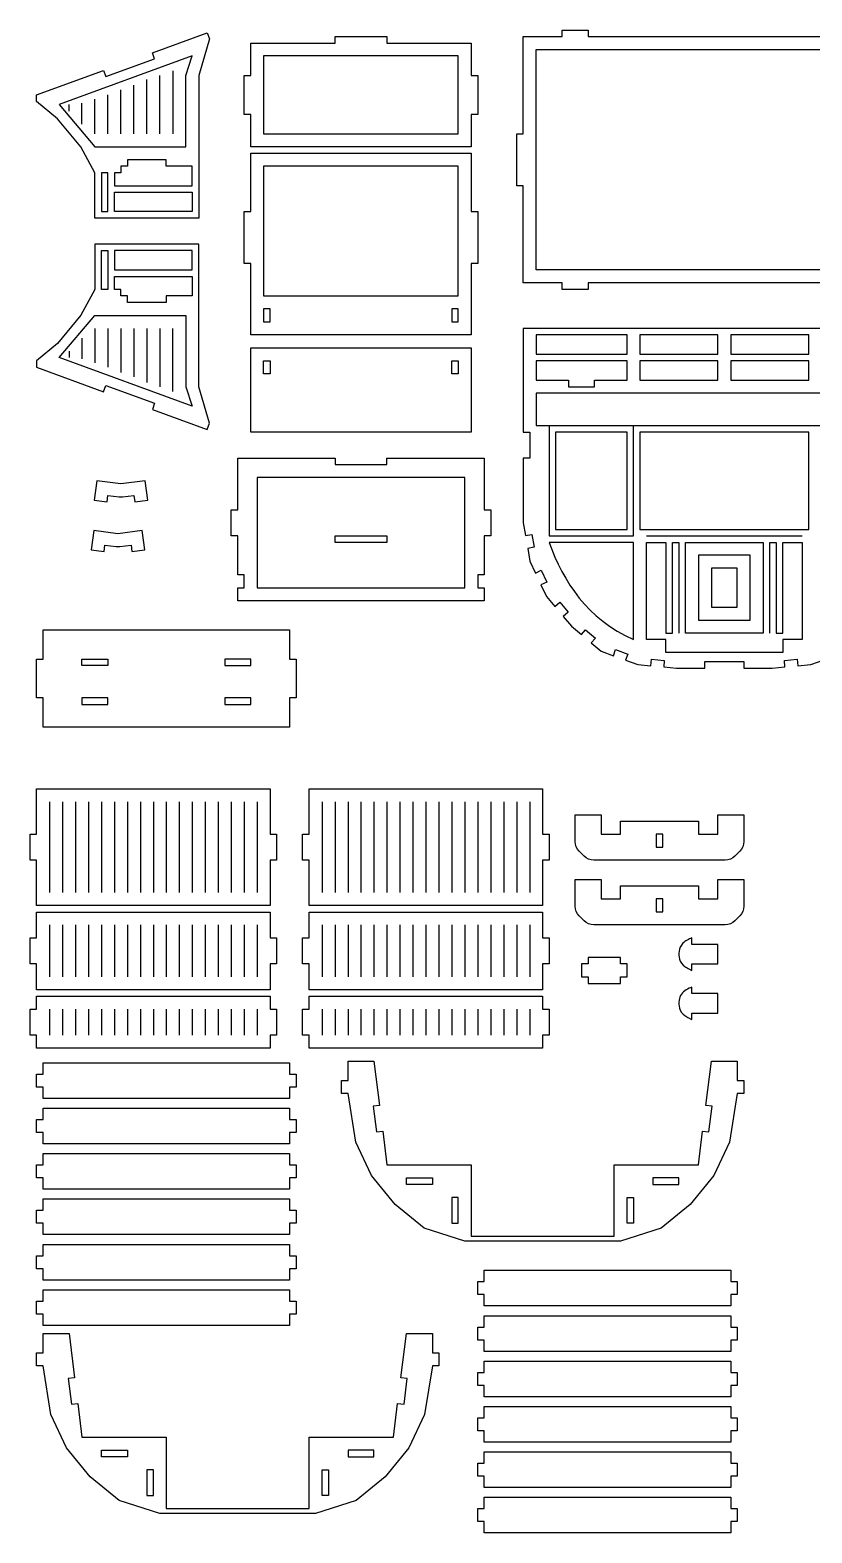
# Model space of a CAD drawing. Extents: x -2647 to 653, y -1913 to 868.
# Drawn here: x -2647 to -1201, y -1913 to 868 of the extents above; entities that cross this region are included whole.
import ezdxf

# ---------------------------------------------------------------- set-up
doc = ezdxf.new("R2010")
doc.units = 0
doc.header["$MEASUREMENT"] = 0
doc.layers.get('0').update_dxf_attribs({"linetype": 'CONTINUOUS'})
doc.layers.add('ENGRAVE', color=1, linetype='CONTINUOUS')

msp = doc.modelspace()

# ---------------------------------------------------------------- linework, layer by layer
for points in [[(-2527.4, 520.3), (-2527.4, 604.3), (-2553.7, 652.1), (-2596.5, 704), (-2635.4, 736.3), (-2635.4, 748.3), (-2511.4, 793.4), (-2507.3, 782.2), (-2417, 815), (-2421.2, 826.3), (-2319.7, 863.2), (-2315.6, 851.9), (-2335.4, 784.3), (-2335.4, 520.3)], [(-2239.4, 652.3), (-2239.4, 712.3), (-2251.4, 712.3), (-2251.4, 784.3), (-2239.4, 784.3), (-2239.4, 844.3), (-2083.4, 844.3), (-2083.4, 856.3), (-1987.4, 856.3), (-1987.4, 844.3), (-1831.4, 844.3), (-1831.4, 784.3), (-1819.4, 784.3), (-1819.4, 712.3), (-1831.4, 712.3), (-1831.4, 652.3)], [(-2239.4, 304.3), (-2239.4, 436.3), (-2251.4, 436.3), (-2251.4, 532.3), (-2239.4, 532.3), (-2239.4, 640.3), (-1831.4, 640.3), (-1831.4, 532.3), (-1819.4, 532.3), (-1819.4, 436.3), (-1831.4, 436.3), (-1831.4, 304.3)], [(-2347.4, 580.3), (-2347.4, 616.3), (-2395.4, 616.3), (-2395.4, 628.3), (-2467.4, 628.3), (-2467.4, 616.3), (-2479.4, 616.3), (-2479.4, 604.3), (-2491.4, 604.3), (-2491.4, 580.3)], [(-2515.4, 604.3), (-2515.4, 532.3), (-2503.4, 532.3), (-2503.4, 604.3)], [(-2491.4, 532.3), (-2491.4, 568.3), (-2347.4, 568.3), (-2347.4, 532.3)], [(-2527.4, 472.3), (-2527.4, 388.3), (-2553.7, 340.4), (-2596.5, 288.5), (-2635.4, 256.3), (-2635.4, 244.3), (-2511.4, 199.1), (-2507.3, 210.4), (-2417, 177.6), (-2421.2, 166.3), (-2319.7, 129.4), (-2315.6, 140.6), (-2335.4, 208.3), (-2335.4, 472.3)], [(-2515.4, 388.3), (-2515.4, 460.3), (-2503.4, 460.3), (-2503.4, 388.3)], [(-2491.4, 460.3), (-2491.4, 424.3), (-2347.4, 424.3), (-2347.4, 460.3)], [(-2347.4, 412.3), (-2347.4, 376.3), (-2395.4, 376.3), (-2395.4, 364.3), (-2467.4, 364.3), (-2467.4, 376.3), (-2479.4, 376.3), (-2479.4, 388.3), (-2491.4, 388.3), (-2491.4, 412.3)], [(-2215.4, 328.3), (-2203.4, 328.3), (-2203.4, 352.3), (-2215.4, 352.3)], [(-1867.4, 352.3), (-1867.4, 328.3), (-1855.4, 328.3), (-1855.4, 352.3)], [(-2239.4, 124.3), (-2239.4, 280.3), (-1831.4, 280.3), (-1831.4, 124.3)], [(-1543.4, 268.3), (-1543.4, 304.3), (-1711.4, 304.3), (-1711.4, 268.3)], [(-1375.4, 268.3), (-1375.4, 304.3), (-1519.4, 304.3), (-1519.4, 268.3)], [(-1207.4, 268.3), (-1207.4, 304.3), (-1351.4, 304.3), (-1351.4, 268.3)], [(-2215.4, 232.3), (-2215.4, 256.3), (-2203.4, 256.3), (-2203.4, 232.3)], [(-1867.4, 232.3), (-1867.4, 256.3), (-1855.4, 256.3), (-1855.4, 232.3)], [(-1711.4, 256.3), (-1711.4, 220.3), (-1651.4, 220.3), (-1651.4, 208.3), (-1603.4, 208.3), (-1603.4, 220.3), (-1543.4, 220.3), (-1543.4, 256.3)], [(-1519.4, 256.3), (-1519.4, 220.3), (-1375.4, 220.3), (-1375.4, 256.3)], [(-1351.4, 256.3), (-1351.4, 220.3), (-1207.4, 220.3), (-1207.4, 256.3)], [(-1675.4, 124.3), (-1675.4, -55.7), (-1543.4, -55.7), (-1543.4, 124.3)], [(-1519.4, 124.3), (-1519.4, -55.7), (-1207.4, -55.7), (-1207.4, 124.3)], [(-2263.4, -187.7), (-2263.4, -163.7), (-2251.4, -163.7), (-2251.4, -139.7), (-2263.4, -139.7), (-2263.4, -67.7), (-2275.4, -67.7), (-2275.4, -19.7), (-2263.4, -19.7), (-2263.4, 76.3), (-2083.4, 76.3), (-2083.4, 64.3), (-1987.4, 64.3), (-1987.4, 76.3), (-1807.4, 76.3), (-1807.4, -19.7), (-1795.4, -19.7), (-1795.4, -67.7), (-1807.4, -67.7), (-1807.4, -139.7), (-1819.4, -139.7), (-1819.4, -163.7), (-1807.4, -163.7), (-1807.4, -187.7)], [(-2476.2, 4.5), (-2455.2, 7.3), (-2453.6, -4.6), (-2429.8, -1.5), (-2434.5, 34.2), (-2479.4, 28.3), (-2524.2, 34.2), (-2528.9, -1.5), (-2505.1, -4.6), (-2503.5, 7.3), (-2482.5, 4.5)], [(-2481.7, -87.6), (-2460.7, -84.9), (-2459.1, -96.8), (-2435.3, -93.6), (-2440, -58), (-2484.8, -63.9), (-2529.6, -58), (-2534.3, -93.6), (-2510.6, -96.8), (-2509, -84.9), (-2488, -87.6)], [(-2083.4, -79.7), (-2083.4, -67.7), (-1987.4, -67.7), (-1987.4, -79.7)], [(-2623.4, -421.7), (-2623.4, -367.7), (-2635.4, -367.7), (-2635.4, -295.7), (-2623.4, -295.7), (-2623.4, -241.7), (-2167.4, -241.7), (-2167.4, -295.7), (-2155.4, -295.7), (-2155.4, -367.7), (-2167.4, -367.7), (-2167.4, -421.7)], [(-2551.4, -307.7), (-2551.4, -295.7), (-2503.4, -295.7), (-2503.4, -307.7)], [(-2287.4, -295.7), (-2287.4, -307.7), (-2239.4, -307.7), (-2239.4, -295.7)], [(-2551.4, -367.7), (-2551.4, -379.7), (-2503.4, -379.7), (-2503.4, -367.7)], [(-2287.4, -367.7), (-2287.4, -379.7), (-2239.4, -379.7), (-2239.4, -367.7)], [(-2635.4, -751.7), (-2635.4, -667.7), (-2647.4, -667.7), (-2647.4, -619.7), (-2635.4, -619.7), (-2635.4, -535.7), (-2203.4, -535.7), (-2203.4, -619.7), (-2191.4, -619.7), (-2191.4, -667.7), (-2203.4, -667.7), (-2203.4, -751.7)], [(-2131.4, -751.7), (-2131.4, -667.7), (-2143.4, -667.7), (-2143.4, -619.7), (-2131.4, -619.7), (-2131.4, -535.7), (-1699.4, -535.7), (-1699.4, -619.7), (-1687.4, -619.7), (-1687.4, -667.7), (-1699.4, -667.7), (-1699.4, -751.7)], [(-1489.4, -619.7), (-1489.4, -643.7), (-1477.4, -643.7), (-1477.4, -619.7)], [(-1489.4, -739.5), (-1489.4, -763.5), (-1477.4, -763.5), (-1477.4, -739.5)], [(-2635.4, -907.7), (-2635.4, -859.7), (-2647.4, -859.7), (-2647.4, -811.7), (-2635.4, -811.7), (-2635.4, -763.7), (-2203.4, -763.7), (-2203.4, -811.7), (-2191.4, -811.7), (-2191.4, -859.7), (-2203.4, -859.7), (-2203.4, -907.7)], [(-2131.4, -907.7), (-2131.4, -859.7), (-2143.4, -859.7), (-2143.4, -811.7), (-2131.4, -811.7), (-2131.4, -763.7), (-1699.4, -763.7), (-1699.4, -811.7), (-1687.4, -811.7), (-1687.4, -859.7), (-1699.4, -859.7), (-1699.4, -907.7)], [(-1615.4, -847.7), (-1615.4, -859.7), (-1627.4, -859.7), (-1627.4, -883.7), (-1615.4, -883.7), (-1615.4, -895.7), (-1555.4, -895.7), (-1555.4, -883.7), (-1543.4, -883.7), (-1543.4, -859.7), (-1555.4, -859.7), (-1555.4, -847.7)], [(-2635.4, -1015.7), (-2635.4, -991.7), (-2647.4, -991.7), (-2647.4, -943.7), (-2635.4, -943.7), (-2635.4, -919.7), (-2203.4, -919.7), (-2203.4, -943.7), (-2191.4, -943.7), (-2191.4, -991.7), (-2203.4, -991.7), (-2203.4, -1015.7)], [(-2131.4, -1015.7), (-2131.4, -991.7), (-2143.4, -991.7), (-2143.4, -943.7), (-2131.4, -943.7), (-2131.4, -919.7), (-1699.4, -919.7), (-1699.4, -943.7), (-1687.4, -943.7), (-1687.4, -991.7), (-1699.4, -991.7), (-1699.4, -1015.7)], [(-2623.4, -1108.7), (-2623.4, -1087.7), (-2635.4, -1087.7), (-2635.4, -1063.7), (-2623.4, -1063.7), (-2623.4, -1042.7), (-2167.4, -1042.7), (-2167.4, -1063.7), (-2155.4, -1063.7), (-2155.4, -1087.7), (-2167.4, -1087.7), (-2167.4, -1108.7)], [(-1555.4, -1372.7), (-1843.4, -1372.7), (-1918.6, -1348.7), (-1972.1, -1305), (-2016, -1251.5), (-2044.7, -1189.7), (-2059.4, -1099.7), (-2071.4, -1099.7), (-2071.4, -1075.7), (-2059.4, -1075.7), (-2059.4, -1039.7), (-2011.4, -1039.7), (-2001.1, -1121.6), (-2013, -1123.1), (-2007, -1170.7), (-1995.1, -1169.2), (-1987.4, -1231.7), (-1831.4, -1231.7), (-1831.4, -1363.7), (-1567.4, -1363.7), (-1567.4, -1231.7), (-1411.4, -1231.7), (-1403.7, -1169.2), (-1391.8, -1170.7), (-1385.8, -1123.1), (-1397.7, -1121.6), (-1387.4, -1039.7), (-1339.4, -1039.7), (-1339.4, -1075.7), (-1327.4, -1075.7), (-1327.4, -1099.7), (-1339.4, -1099.7), (-1354.1, -1189.7), (-1382.9, -1251.5), (-1426.7, -1305), (-1480.2, -1348.7)], [(-2623.4, -1192.7), (-2623.4, -1171.7), (-2635.4, -1171.7), (-2635.4, -1147.7), (-2623.4, -1147.7), (-2623.4, -1126.7), (-2167.4, -1126.7), (-2167.4, -1147.7), (-2155.4, -1147.7), (-2155.4, -1171.7), (-2167.4, -1171.7), (-2167.4, -1192.7)], [(-2623.4, -1276.7), (-2623.4, -1255.7), (-2635.4, -1255.7), (-2635.4, -1231.7), (-2623.4, -1231.7), (-2623.4, -1210.7), (-2167.4, -1210.7), (-2167.4, -1231.7), (-2155.4, -1231.7), (-2155.4, -1255.7), (-2167.4, -1255.7), (-2167.4, -1276.7)], [(-1951.4, -1255.7), (-1903.4, -1255.7), (-1903.4, -1267.7), (-1951.4, -1267.7)], [(-1447.4, -1255.7), (-1495.4, -1255.7), (-1495.4, -1267.7), (-1447.4, -1267.7)], [(-2623.4, -1360.7), (-2623.4, -1339.7), (-2635.4, -1339.7), (-2635.4, -1315.7), (-2623.4, -1315.7), (-2623.4, -1294.7), (-2167.4, -1294.7), (-2167.4, -1315.7), (-2155.4, -1315.7), (-2155.4, -1339.7), (-2167.4, -1339.7), (-2167.4, -1360.7)], [(-1855.4, -1291.7), (-1867.4, -1291.7), (-1867.4, -1339.7), (-1855.4, -1339.7)], [(-1543.4, -1291.7), (-1531.4, -1291.7), (-1531.4, -1339.7), (-1543.4, -1339.7)], [(-2623.4, -1444.7), (-2623.4, -1423.7), (-2635.4, -1423.7), (-2635.4, -1399.7), (-2623.4, -1399.7), (-2623.4, -1378.7), (-2167.4, -1378.7), (-2167.4, -1399.7), (-2155.4, -1399.7), (-2155.4, -1423.7), (-2167.4, -1423.7), (-2167.4, -1444.7)], [(-1807.4, -1492.7), (-1807.4, -1471.7), (-1819.4, -1471.7), (-1819.4, -1447.7), (-1807.4, -1447.7), (-1807.4, -1426.7), (-1351.4, -1426.7), (-1351.4, -1447.7), (-1339.4, -1447.7), (-1339.4, -1471.7), (-1351.4, -1471.7), (-1351.4, -1492.7)], [(-2623.4, -1528.7), (-2623.4, -1507.7), (-2635.4, -1507.7), (-2635.4, -1483.7), (-2623.4, -1483.7), (-2623.4, -1462.7), (-2167.4, -1462.7), (-2167.4, -1483.7), (-2155.4, -1483.7), (-2155.4, -1507.7), (-2167.4, -1507.7), (-2167.4, -1528.7)], [(-1807.4, -1576.7), (-1807.4, -1555.7), (-1819.4, -1555.7), (-1819.4, -1531.7), (-1807.4, -1531.7), (-1807.4, -1510.7), (-1351.4, -1510.7), (-1351.4, -1531.7), (-1339.4, -1531.7), (-1339.4, -1555.7), (-1351.4, -1555.7), (-1351.4, -1576.7)], [(-2119.4, -1876.7), (-2407.4, -1876.7), (-2482.6, -1852.7), (-2536.1, -1809), (-2580, -1755.5), (-2608.7, -1693.7), (-2623.4, -1603.7), (-2635.4, -1603.7), (-2635.4, -1579.7), (-2623.4, -1579.7), (-2623.4, -1543.7), (-2575.4, -1543.7), (-2565.1, -1625.6), (-2577, -1627.1), (-2571, -1674.7), (-2559.1, -1673.2), (-2551.4, -1735.7), (-2395.4, -1735.7), (-2395.4, -1867.7), (-2131.4, -1867.7), (-2131.4, -1735.7), (-1975.4, -1735.7), (-1967.7, -1673.2), (-1955.8, -1674.7), (-1949.8, -1627.1), (-1961.7, -1625.6), (-1951.4, -1543.7), (-1903.4, -1543.7), (-1903.4, -1579.7), (-1891.4, -1579.7), (-1891.4, -1603.7), (-1903.4, -1603.7), (-1918.1, -1693.7), (-1946.9, -1755.5), (-1990.7, -1809), (-2044.2, -1852.7)], [(-1807.4, -1660.7), (-1807.4, -1639.7), (-1819.4, -1639.7), (-1819.4, -1615.7), (-1807.4, -1615.7), (-1807.4, -1594.7), (-1351.4, -1594.7), (-1351.4, -1615.7), (-1339.4, -1615.7), (-1339.4, -1639.7), (-1351.4, -1639.7), (-1351.4, -1660.7)], [(-1807.4, -1744.7), (-1807.4, -1723.7), (-1819.4, -1723.7), (-1819.4, -1699.7), (-1807.4, -1699.7), (-1807.4, -1678.7), (-1351.4, -1678.7), (-1351.4, -1699.7), (-1339.4, -1699.7), (-1339.4, -1723.7), (-1351.4, -1723.7), (-1351.4, -1744.7)], [(-2515.4, -1759.7), (-2467.4, -1759.7), (-2467.4, -1771.7), (-2515.4, -1771.7)], [(-2011.4, -1759.7), (-2059.4, -1759.7), (-2059.4, -1771.7), (-2011.4, -1771.7)], [(-1807.4, -1828.7), (-1807.4, -1807.7), (-1819.4, -1807.7), (-1819.4, -1783.7), (-1807.4, -1783.7), (-1807.4, -1762.7), (-1351.4, -1762.7), (-1351.4, -1783.7), (-1339.4, -1783.7), (-1339.4, -1807.7), (-1351.4, -1807.7), (-1351.4, -1828.7)], [(-2419.4, -1795.7), (-2431.4, -1795.7), (-2431.4, -1843.7), (-2419.4, -1843.7)], [(-2107.4, -1795.7), (-2095.4, -1795.7), (-2095.4, -1843.7), (-2107.4, -1843.7)], [(-1807.4, -1912.7), (-1807.4, -1891.7), (-1819.4, -1891.7), (-1819.4, -1867.7), (-1807.4, -1867.7), (-1807.4, -1846.7), (-1351.4, -1846.7), (-1351.4, -1867.7), (-1339.4, -1867.7), (-1339.4, -1891.7), (-1351.4, -1891.7), (-1351.4, -1912.7)]]:
    msp.add_lwpolyline(points, close=True)
for points in [[(-1135.4, 400.3), (-1615.4, 400.3), (-1615.4, 388.3), (-1663.4, 388.3), (-1663.4, 400.3), (-1735.4, 400.3), (-1735.4, 580.3), (-1747.4, 580.3), (-1747.4, 676.3), (-1735.4, 676.3), (-1735.4, 856.3), (-1663.4, 856.3), (-1663.4, 868.3), (-1615.4, 868.3), (-1615.4, 856.3), (-1135.4, 856.3)], [(-991.4, 316.3), (-1735.4, 316.3), (-1735.4, 124.3), (-1723.4, 124.3), (-1723.4, 76.3), (-1735.4, 76.3), (-1735.4, -43.7), (-1731.2, -67.3), (-1719.4, -65.3), (-1715.2, -88.9), (-1727.1, -91), (-1722.9, -114.6), (-1712.8, -136.4), (-1701.9, -131.3), (-1691.7, -153.1), (-1702.6, -158.1), (-1692.5, -179.9), (-1677, -198.3), (-1667.8, -190.6), (-1652.4, -208.9), (-1661.6, -216.6), (-1646.2, -235), (-1627.8, -250.5), (-1620.1, -241.3), (-1601.7, -256.7), (-1609.4, -265.9), (-1591, -281.3), (-1568.5, -289.5), (-1564.4, -278.2), (-1541.8, -286.5), (-1545.9, -297.7), (-1523.4, -305.9), (-1499.5, -308), (-1498.4, -296.1), (-1474.5, -298.2), (-1475.5, -310.1), (-1451.6, -312.2), (-1399.4, -312.2), (-1399.4, -300.2), (-1327.4, -300.2), (-1327.4, -312.2), (-1275.2, -312.2), (-1251.3, -310.1), (-1252.3, -298.2), (-1228.4, -296.1), (-1227.4, -308), (-1203.4, -305.9), (-1180.9, -297.7)]]:
    msp.add_lwpolyline(points)
for points in [[(-1639.4, -583.7), (-1591.4, -583.7), (-1591.4, -619.7), (-1555.4, -619.7), (-1555.4, -595.7), (-1411.4, -595.7), (-1411.4, -619.7), (-1375.4, -619.7), (-1375.4, -583.7), (-1327.4, -583.7), (-1327.4, -633.1, -0.198916), (-1334.9, -651.2), (-1343.9, -660.2, -0.198915), (-1362, -667.7), (-1604.8, -667.7, -0.198915), (-1622.9, -660.2), (-1631.9, -651.2, -0.198914), (-1639.4, -633.1)], [(-1639.4, -703.5), (-1591.4, -703.5), (-1591.4, -739.5), (-1555.4, -739.5), (-1555.4, -715.5), (-1411.4, -715.5), (-1411.4, -739.5), (-1375.4, -739.5), (-1375.4, -703.5), (-1327.4, -703.5), (-1327.4, -752.9, -0.198917), (-1334.9, -771), (-1343.9, -780, -0.198915), (-1362, -787.5), (-1604.8, -787.5, -0.198916), (-1622.9, -780), (-1631.9, -771, -0.198914), (-1639.4, -752.9)], [(-1423.4, -811.7, 0.021616), (-1432.1, -815.8, 0.08231), (-1440.5, -822, 0.158207), (-1446.9, -836.1, 0.097463), (-1446.3, -850.7, 0.177471), (-1436.4, -864.7, 0.02745), (-1432.3, -867.3, 0.020909), (-1423.4, -871.7), (-1423.4, -859.7), (-1375.4, -859.7), (-1375.4, -823.7), (-1423.4, -823.7)], [(-1423.4, -902.6, 0.030229), (-1433.9, -907.6, 0.112837), (-1442.9, -915.9, 0.118473), (-1446.9, -927, 0.097463), (-1446.3, -941.5, 0.17747), (-1436.4, -955.5, 0.041119), (-1429.4, -959.7, 0.013939), (-1423.4, -962.6), (-1423.4, -950.6), (-1375.4, -950.6), (-1375.4, -914.6), (-1423.4, -914.6)]]:
    msp.add_lwpolyline(points, format="xyb", close=True)
at = {"layer": 'ENGRAVE'}
for points in [[(-2359.4, 652.3), (-2359.4, 784.3), (-2347.4, 820.3), (-2593.4, 730.3), (-2527.4, 652.3)], [(-1855.4, 820.3), (-2215.4, 820.3), (-2215.4, 676.3), (-1855.4, 676.3)], [(-1711.4, 424.3), (-1711.4, 832.3), (-1039.4, 832.3), (-1039.4, 424.3)], [(-1855.4, 616.3), (-2215.4, 616.3), (-2215.4, 376.3), (-1855.4, 376.3)], [(-2359.4, 340.3), (-2359.4, 208.3), (-2347.4, 172.3), (-2593.4, 262.3), (-2527.4, 340.3)], [(-1015.4, 196.3), (-1711.4, 196.3), (-1711.4, 136.3), (-1015.4, 136.3)], [(-1843.4, 40.3), (-2227.4, 40.3), (-2227.4, -163.7), (-1843.4, -163.7)], [(-1687.4, -79.7), (-1676.6, -107), (-1670.5, -120.3), (-1663.9, -133.4), (-1656.8, -146.2), (-1649.1, -158.7), (-1640.7, -170.9), (-1631.7, -182.7), (-1622.1, -194.1), (-1611.6, -205), (-1600.4, -215.5), (-1588.4, -225.5), (-1575.6, -234.9), (-1561.8, -243.8), (-1547.1, -252.1), (-1531.4, -259.7), (-1531.4, -79.7)], [(-1435.4, -79.7), (-1291.4, -79.7), (-1291.4, -247.7), (-1435.4, -247.7)], [(-1411.4, -103.7), (-1411.4, -223.7), (-1315.4, -223.7), (-1315.4, -103.7)], [(-1387.4, -127.7), (-1387.4, -199.7), (-1339.4, -199.7), (-1339.4, -127.7)]]:
    msp.add_lwpolyline(points, close=True, dxfattribs=at)
for points in [[(-2407.4, 676.3), (-2407.4, 784.3)], [(-2383.4, 792.9), (-2383.4, 676.3)], [(-2479.4, 676.3), (-2479.4, 757.7)], [(-2455.4, 676.3), (-2455.4, 766.3)], [(-2431.4, 676.3), (-2431.4, 776.5)], [(-2575.4, 718.3), (-2575.4, 730.3)], [(-2551.4, 694.3), (-2551.4, 732.8)], [(-2527.4, 676.3), (-2527.4, 740.3)], [(-2503.4, 676.3), (-2503.4, 748.3)], [(-2527.4, 316.3), (-2527.4, 252.2)], [(-2503.4, 316.3), (-2503.4, 244.3)], [(-2479.4, 316.3), (-2479.4, 234.9)], [(-2455.4, 316.3), (-2455.4, 226.3)], [(-2431.4, 316.3), (-2431.4, 216.1)], [(-2407.4, 316.3), (-2407.4, 208.3)], [(-2383.4, 199.7), (-2383.4, 316.3)], [(-2551.4, 298.3), (-2551.4, 259.8)], [(-2575.4, 274.3), (-2575.4, 262.3)], [(-1687.4, 136.3), (-1687.4, -67.7), (-1531.4, -67.7), (-1531.4, 136.3)], [(-1507.4, -67.7), (-1219.4, -67.7)], [(-1279.4, -247.7), (-1279.4, -79.7), (-1267.4, -79.7), (-1267.4, -247.7), (-1255.4, -247.7), (-1255.4, -79.7), (-1219.4, -79.7), (-1219.4, -259.7), (-1255.4, -259.7), (-1255.4, -283.7), (-1471.4, -283.7), (-1471.4, -259.7), (-1507.4, -259.7), (-1507.4, -79.7), (-1471.4, -79.7), (-1471.4, -247.7), (-1459.4, -247.7), (-1459.4, -79.7), (-1447.4, -79.7), (-1447.4, -247.7)], [(-2611.4, -559.7), (-2611.4, -727.7)], [(-2587.4, -559.7), (-2587.4, -727.7)], [(-2563.4, -559.7), (-2563.4, -727.7)], [(-2539.4, -559.7), (-2539.4, -727.7)], [(-2515.4, -559.7), (-2515.4, -727.7)], [(-2491.4, -559.7), (-2491.4, -727.7)], [(-2467.4, -559.7), (-2467.4, -727.7)], [(-2443.4, -559.7), (-2443.4, -727.7)], [(-2419.4, -559.7), (-2419.4, -727.7)], [(-2395.4, -559.7), (-2395.4, -727.7)], [(-2371.4, -559.7), (-2371.4, -727.7)], [(-2347.4, -559.7), (-2347.4, -727.7)], [(-2323.4, -559.7), (-2323.4, -727.7)], [(-2299.4, -559.7), (-2299.4, -727.7)], [(-2275.4, -559.7), (-2275.4, -727.7)], [(-2251.4, -559.7), (-2251.4, -727.7)], [(-2227.4, -559.7), (-2227.4, -727.7)], [(-2107.4, -559.7), (-2107.4, -727.7)], [(-2083.4, -559.7), (-2083.4, -727.7)], [(-2059.4, -559.7), (-2059.4, -727.7)], [(-2035.4, -559.7), (-2035.4, -727.7)], [(-2011.4, -559.7), (-2011.4, -727.7)], [(-1987.4, -559.7), (-1987.4, -727.7)], [(-1963.4, -559.7), (-1963.4, -727.7)], [(-1939.4, -559.7), (-1939.4, -727.7)], [(-1915.4, -559.7), (-1915.4, -727.7)], [(-1891.4, -559.7), (-1891.4, -727.7)], [(-1867.4, -559.7), (-1867.4, -727.7)], [(-1843.4, -559.7), (-1843.4, -727.7)], [(-1819.4, -559.7), (-1819.4, -727.7)], [(-1795.4, -559.7), (-1795.4, -727.7)], [(-1771.4, -559.7), (-1771.4, -727.7)], [(-1747.4, -559.7), (-1747.4, -727.7)], [(-1723.4, -559.7), (-1723.4, -727.7)], [(-2611.4, -787.7), (-2611.4, -883.7)], [(-2587.4, -787.7), (-2587.4, -883.7)], [(-2563.4, -787.7), (-2563.4, -883.7)], [(-2539.4, -787.7), (-2539.4, -883.7)], [(-2515.4, -787.7), (-2515.4, -883.7)], [(-2491.4, -787.7), (-2491.4, -883.7)], [(-2467.4, -787.7), (-2467.4, -883.7)], [(-2443.4, -787.7), (-2443.4, -883.7)], [(-2419.4, -787.7), (-2419.4, -883.7)], [(-2395.4, -787.7), (-2395.4, -883.7)], [(-2371.4, -787.7), (-2371.4, -883.7)], [(-2347.4, -787.7), (-2347.4, -883.7)], [(-2323.4, -787.7), (-2323.4, -883.7)], [(-2299.4, -787.7), (-2299.4, -883.7)], [(-2275.4, -787.7), (-2275.4, -883.7)], [(-2251.4, -787.7), (-2251.4, -883.7)], [(-2227.4, -787.7), (-2227.4, -883.7)], [(-2107.4, -787.7), (-2107.4, -883.7)], [(-2083.4, -787.7), (-2083.4, -883.7)], [(-2059.4, -787.7), (-2059.4, -883.7)], [(-2035.4, -787.7), (-2035.4, -883.7)], [(-2011.4, -787.7), (-2011.4, -883.7)], [(-1987.4, -787.7), (-1987.4, -883.7)], [(-1963.4, -787.7), (-1963.4, -883.7)], [(-1939.4, -787.7), (-1939.4, -883.7)], [(-1915.4, -787.7), (-1915.4, -883.7)], [(-1891.4, -787.7), (-1891.4, -883.7)], [(-1867.4, -787.7), (-1867.4, -883.7)], [(-1843.4, -787.7), (-1843.4, -883.7)], [(-1819.4, -787.7), (-1819.4, -883.7)], [(-1795.4, -787.7), (-1795.4, -883.7)], [(-1771.4, -787.7), (-1771.4, -883.7)], [(-1747.4, -787.7), (-1747.4, -883.7)], [(-1723.4, -787.7), (-1723.4, -883.7)], [(-2611.4, -943.7), (-2611.4, -991.7)], [(-2587.4, -943.7), (-2587.4, -991.7)], [(-2563.4, -943.7), (-2563.4, -991.7)], [(-2539.4, -943.7), (-2539.4, -991.7)], [(-2515.4, -943.7), (-2515.4, -991.7)], [(-2491.4, -943.7), (-2491.4, -991.7)], [(-2467.4, -943.7), (-2467.4, -991.7)], [(-2443.4, -943.7), (-2443.4, -991.7)], [(-2419.4, -943.7), (-2419.4, -991.7)], [(-2395.4, -943.7), (-2395.4, -991.7)], [(-2371.4, -943.7), (-2371.4, -991.7)], [(-2347.4, -943.7), (-2347.4, -991.7)], [(-2323.4, -943.7), (-2323.4, -991.7)], [(-2299.4, -943.7), (-2299.4, -991.7)], [(-2275.4, -943.7), (-2275.4, -991.7)], [(-2251.4, -943.7), (-2251.4, -991.7)], [(-2227.4, -943.7), (-2227.4, -991.7)], [(-2107.4, -943.7), (-2107.4, -991.7)], [(-2083.4, -943.7), (-2083.4, -991.7)], [(-2059.4, -943.7), (-2059.4, -991.7)], [(-2035.4, -943.7), (-2035.4, -991.7)], [(-2011.4, -943.7), (-2011.4, -991.7)], [(-1987.4, -943.7), (-1987.4, -991.7)], [(-1963.4, -943.7), (-1963.4, -991.7)], [(-1939.4, -943.7), (-1939.4, -991.7)], [(-1915.4, -943.7), (-1915.4, -991.7)], [(-1891.4, -943.7), (-1891.4, -991.7)], [(-1867.4, -943.7), (-1867.4, -991.7)], [(-1843.4, -943.7), (-1843.4, -991.7)], [(-1819.4, -943.7), (-1819.4, -991.7)], [(-1795.4, -943.7), (-1795.4, -991.7)], [(-1771.4, -943.7), (-1771.4, -991.7)], [(-1747.4, -943.7), (-1747.4, -991.7)], [(-1723.4, -943.7), (-1723.4, -991.7)]]:
    msp.add_lwpolyline(points, dxfattribs=at)

doc.saveas('drawing.dxf')
